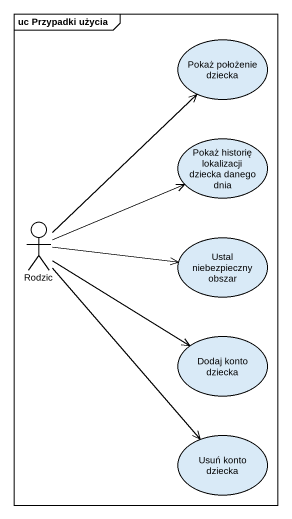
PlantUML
@startuml
mainframe uc Przypadki użycia
usecase "Pokaż położenie dziecka" as Pokaż_położenie_dziecka
usecase "Pokaż historię lokalizacji dziecka danego dnia" as Pokaż_historię_lokalizacji
actor Rodzic
usecase "Ustal niebezpieczny obszar" as Ustal_niebezpieczny_obszar
usecase "Dodaj konto dziecka" as Dodaj_konto_dziecka
usecase "Usuń konto dziecka" as Usuń_konto_dziecka
Rodzic -up-> Pokaż_położenie_dziecka
Rodzic -right-> Pokaż_historię_lokalizacji
Rodzic -right-> Ustal_niebezpieczny_obszar
Rodzic -right-> Dodaj_konto_dziecka
Rodzic --> Usuń_konto_dziecka
@enduml
